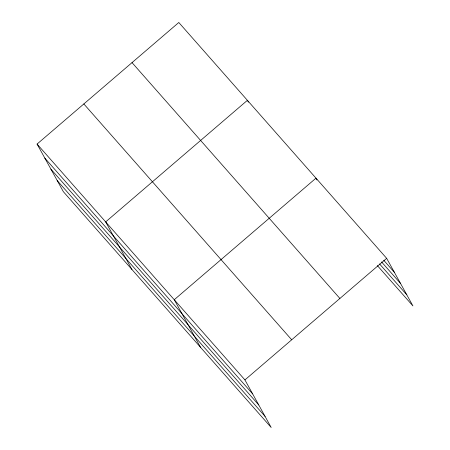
<?xml version="1.0" encoding="UTF-8"?>
<svg xmlns="http://www.w3.org/2000/svg" width="450" height="450" viewBox="0 0 450 450"><rect width="100%" height="100%" fill="white"/><g stroke="black" fill="none" stroke-linecap="round" stroke-linejoin="round"><path stroke-width="0.67" d="M37.069 144.067L244.924 379.907L271.198 427.5L63.337 191.661L37.069 144.067L178.802 22.5L386.662 258.339L412.931 305.933L377.364 265.579M244.924 379.907L386.662 258.339M383.76 260.286L394.386 272.334M381.566 261.934L400.506 283.421M379.558 263.925L406.811 294.846M132.03 62.617L339.885 298.457M83.841 103.95L291.696 339.789M44.792 158.062L252.653 393.902M50.912 169.149L258.773 404.989M57.218 180.574L265.078 416.413M316.997 179.983L315.99 178.155L174.257 299.723L200.526 347.316M248.4 102.156L247.393 100.328L105.66 221.895L131.934 269.488"/></g></svg>
